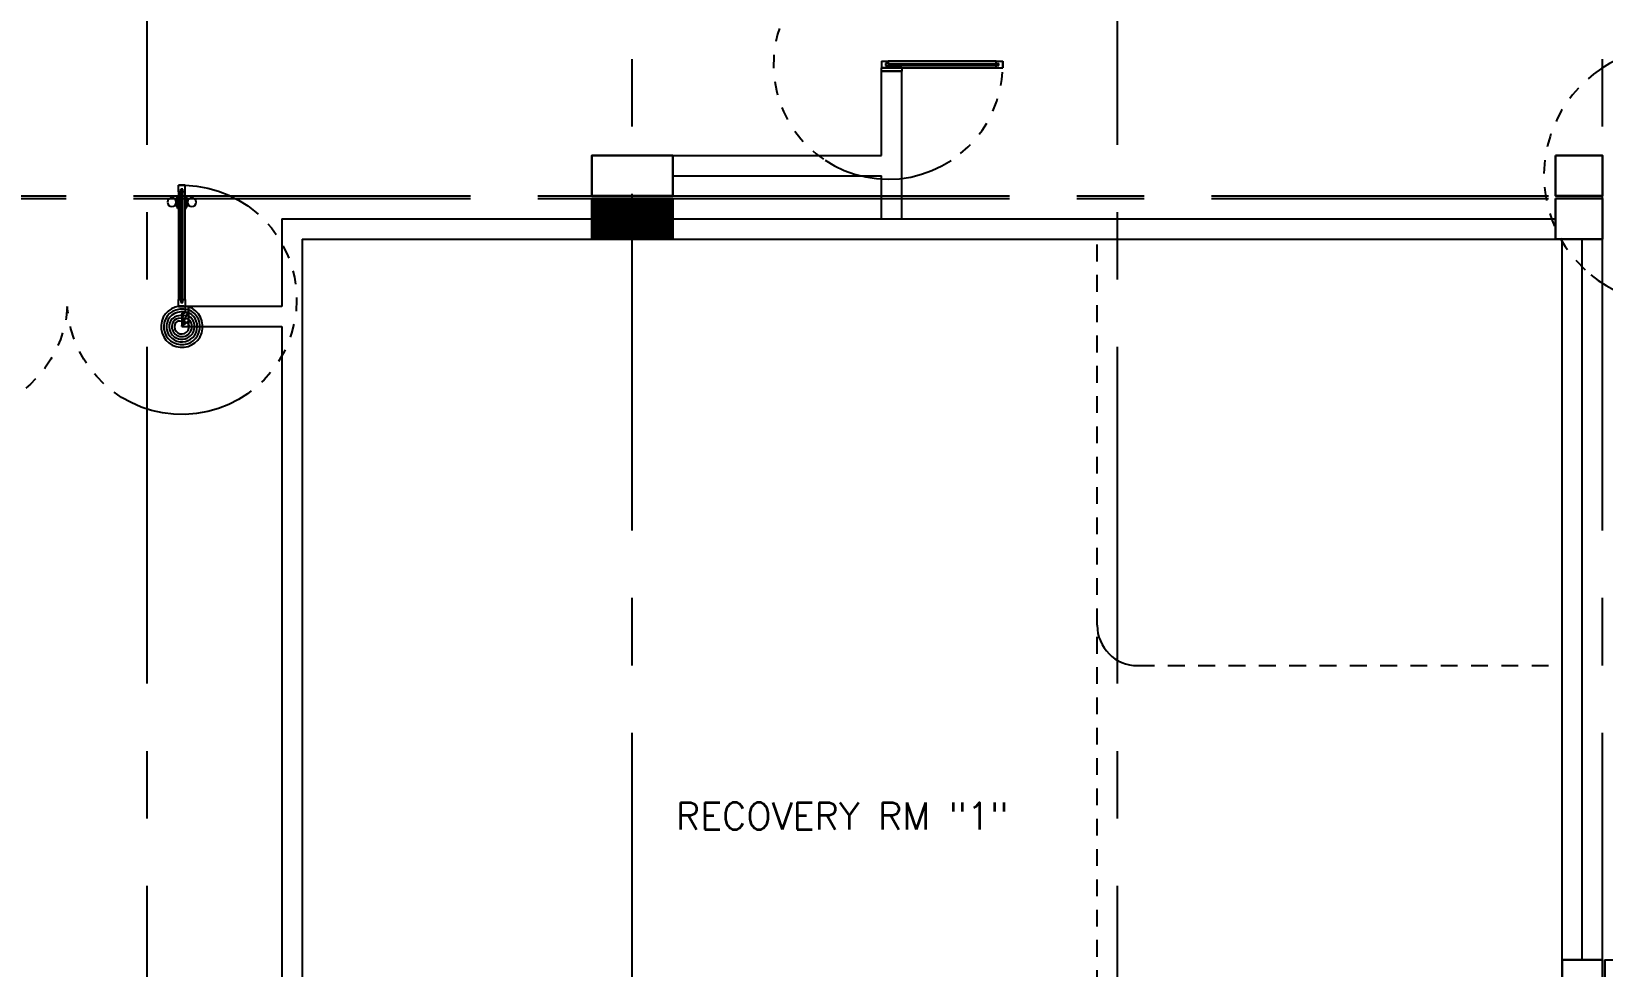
# Model space of a CAD drawing. Extents: x 417866242 to 417866861, y 43498051 to 43498155.
# Drawn here: x 417866810.01 to 417866821.67, y 43498104.32 to 43498111.26 of the extents above; entities that cross this region are included whole.
import ezdxf
from ezdxf.enums import TextEntityAlignment as Align

# ---------------------------------------------------------------- set-up
doc = ezdxf.new("R2010")
doc.units = 0
doc.header["$MEASUREMENT"] = 0
for name, pattern in [('CENTERX2', [4, 2.5, -0.5, 0.5, -0.5]), ('HIDDEN', [0.375, 0.25, -0.125]), ('HIDDEN2', [0.1875, 0.125, -0.0625])]:
    doc.linetypes.add(name, pattern=pattern)
for name, color, linetype in [('AXES', 11, 'CENTERX2'), ('COL', 11, 'CONTINUOUS'), ('CRT-HIDE', 7, 'HIDDEN2'), ('DOOR', 11, 'CONTINUOUS'), ('HAT', 11, 'CONTINUOUS'), ('RM-NAME', 11, 'CONTINUOUS'), ('WALL', 11, 'CONTINUOUS')]:
    doc.layers.add(name, color=color, linetype=linetype)
doc.styles.add('ROMANS', font='ROMANS.shx', dxfattribs={"width": 0.6})

# ---------------------------------------------------------------- blocks, each defined once
blk = doc.blocks.new('A$C272A55A0')
at = {"layer": 'DOOR', "color": 0, "linetype": 'ByBlock'}
for p, q in [((-0.0001203324354719371, 900.3541752648598), (-0.0001203324500238523, 1050.354175264831)), ((49.99987966756453, 1050.354175264918), (-0.0001203324354719371, 1050.354175264918)), ((49.99987966756453, 950.354175264918), (49.99987966756453, 1050.354175264918)), ((1749.999879667535, 950.354175264918), (1749.999879667535, 1050.354175264918)), ((1749.999879667535, 1050.354175264918), (1799.999879667535, 1050.354175264918)), ((1799.999879667535, 1050.354175264918), (1799.999879667535, 900.354175264918)), ((24.99987966756453, 950.354175264918), (49.99987966756453, 950.354175264918)), ((24.99987966756453, 900.354175264918), (24.99987966756453, 950.354175264918)), ((1774.999879667535, 950.354175264918), (1749.999879667535, 950.354175264918)), ((1774.999879667535, 900.354175264918), (1774.999879667535, 950.354175264918)), ((-0.0001203324354719371, 900.354175264918), (24.99987966756453, 900.354175264918)), ((74.99987966756453, 900.354175264918), (24.99987966756453, 900.354175264918)), ((24.99987966756453, 850.354175264918), (24.99987966756453, 900.354175264918)), ((41.99987966756453, 850.354175264918), (24.99987966756453, 850.354175264918)), ((57.99987966756453, 870.354175264918), (41.99987966756453, 870.354175264918)), ((41.99987966756453, 870.354175264918), (41.99987966756453, 850.354175264918)), ((57.99987966756453, 850.354175264918), (57.99987966756453, 870.354175264918)), ((74.99987966756453, 850.354175264918), (57.99987966756453, 850.354175264918)), ((74.99987966756453, 900.354175264918), (74.99987966756453, 850.354175264918)), ((1724.999879667535, 900.354175264918), (1774.999879667535, 900.354175264918)), ((1724.999879667535, 900.354175264918), (1724.999879667535, 850.354175264918)), ((1724.999879667535, 850.354175264918), (1741.999879667535, 850.354175264918)), ((1741.999879667535, 870.354175264918), (1757.999879667535, 870.354175264918)), ((1741.999879667535, 850.354175264918), (1741.999879667535, 870.354175264918)), ((1757.999879667535, 870.354175264918), (1757.999879667535, 850.354175264918)), ((1757.999879667535, 850.354175264918), (1774.999879667535, 850.354175264918)), ((1799.999879667535, 900.354175264918), (1774.999879667535, 900.354175264918)), ((1774.999879667535, 850.354175264918), (1774.999879667535, 900.354175264918)), ((1717.799879667495, 160.1117180435103), (1708.799879667495, 160.1117180435103)), ((1708.799879667495, 95.31171804352198), (1708.799879667495, 160.1117180435103)), ((1724.999879667535, 172.7117180435162), (1717.799879667495, 172.7117180435162)), ((1717.799879667495, 172.7117180435162), (1717.799879667495, 82.71171804351616)), ((1717.799879667495, 95.31171804352198), (1717.799879667495, 160.1117180435103)), ((1774.999879667535, 172.7117180435162), (1782.199879667576, 172.7117180435162)), ((1782.199879667576, 172.7117180435162), (1782.199879667576, 82.71171804351616)), ((1782.199879667576, 160.1117180435103), (1791.199879667576, 160.1117180435103)), ((1782.199879667576, 95.31171804352198), (1782.199879667576, 160.1117180435103)), ((1791.199879667576, 95.31171804352198), (1791.199879667576, 160.1117180435103)), ((24.99987966756453, 50.35417526491801), (41.99987966753542, 50.35417526491801)), ((24.99987966756453, 50.35417526491801), (24.99987966756453, 0.3541752649180125)), ((24.99987966756453, 0.3541752649180125), (74.99987966756453, 0.3541752649180125)), ((74.99987966756453, 0.3541752649180125), (24.99987966756453, 0.3541752649180125)), ((41.99987966753542, 50.35417526491801), (41.99987966753542, 30.35417526491801)), ((41.99987966756453, 30.35417526491801), (57.99987966756453, 30.35417526491801)), ((57.99987966756453, 50.35417526491801), (74.99987966756453, 50.35417526491801)), ((57.99987966756453, 50.35417526491801), (57.99987966756453, 30.35417526491801)), ((74.99987966756453, 50.35417526491801), (74.99987966704066, 0.3541752648889087)), ((1717.799879667495, 95.31171804352198), (1708.799879667495, 95.31171804352198)), ((1724.999879667535, 82.71171804351616), (1717.799879667495, 82.71171804351616)), ((1741.999879667535, 50.35417526491801), (1724.999879667535, 50.35417526491801)), ((1724.999879667535, 50.35417526491801), (1724.999879668059, 0.3541752648889087)), ((1774.999879667535, 0.3541752649180125), (1724.999879667535, 0.3541752649180125)), ((1724.999879667535, 0.3541752649180125), (1774.999879667535, 0.3541752649180125)), ((1741.999879667535, 50.35417526491801), (1741.999879667535, 30.35417526491801)), ((1757.999879667535, 30.35417526491801), (1741.999879667535, 30.35417526491801)), ((1774.999879667535, 50.35417526491801), (1757.999879667565, 50.35417526491801)), ((1757.999879667565, 50.35417526491801), (1757.999879667565, 30.35417526491801)), ((1774.999879667535, 82.71171804351616), (1782.199879667576, 82.71171804351616)), ((1774.999879667535, 50.35417526491801), (1774.999879667535, 0.3541752649180125)), ((1782.199879667576, 95.31171804352198), (1791.199879667576, 95.31171804352198))]:
    blk.add_line(p, q, dxfattribs=at)
at = {"layer": 'DOOR', "color": 9, "linetype": 'ByBlock'}
for p, q in [((49.99987966756453, 1050.354175264918), (-0.0001203324354719371, 1010.208440949064)), ((49.99987966756453, 1050.354175264918), (-0.0001203324354719371, 936.6442452724732)), ((49.99987966756453, 1050.354175264918), (36.64259362407029, 950.354175264918)), ((1749.999879667535, 1050.354175264918), (1799.999879667535, 1010.208440949064)), ((1749.999879667535, 1050.354175264918), (1799.999879667535, 936.6442452724732)), ((1749.999879667535, 1050.354175264918), (1763.35716571103, 950.354175264918))]:
    blk.add_line(p, q, dxfattribs=at)
at = {"layer": 'DOOR', "linetype": 'ByBlock'}
for p, q in [((24.99987966756453, 850.354175264918), (24.99987966756453, 50.35417526491801)), ((41.99987966756453, 850.354175264918), (41.99987966753542, 50.35417526491801)), ((57.99987966756453, 850.354175264918), (57.99987966756453, 50.35417526491801)), ((74.99987966756453, 50.35417526491801), (74.99987966756453, 850.354175264918)), ((1724.999879667535, 50.35417526491801), (1724.999879667535, 850.354175264918)), ((1741.999879667535, 850.354175264918), (1741.999879667535, 50.35417526491801)), ((1757.999879667535, 850.354175264918), (1757.999879667565, 50.35417526491801)), ((1774.999879667535, 850.354175264918), (1774.999879667535, 50.35417526491801))]:
    blk.add_line(p, q, dxfattribs=at)
at = {"layer": 'DOOR', "color": 0, "linetype": 'ByBlock'}
for centre in [(1676.468935452576, 127.7117180435162), (1823.530823882553, 127.7117180435162)]:
    blk.add_circle(centre, 32.39999999998526, dxfattribs=at)
at = {"layer": 'DOOR', "color": 9, "linetype": 'ByBlock'}
for centre, radius, start, end in [((49.99987966756453, 1050.354175264918), 34.40195781277725, 180, 270), ((49.99987966756453, 1050.354175264918), 14.40195781277725, 180, 270), ((1749.999879667535, 1050.354175264918), 14.40195781277725, 270, 0), ((1749.999879667535, 1050.354175264918), 34.40195781277725, 270, 0), ((49.99987966756453, 1050.354175264918), 54.40195781277725, 203.2073828919769, 270), ((49.99987966756453, 1050.354175264918), 74.40195781277725, 227.7764264168309, 270), ((49.99987966756453, 1050.354175264918), 94.40195781277725, 238.0181880330829, 270), ((49.99987966756453, 1050.354175264918), 114.4019578127773, 244.083841882062, 257.3774258712915), ((1749.999879667535, 1050.354175264918), 54.40195781277725, 270, 336.7926171080232), ((1749.999879667535, 1050.354175264918), 74.40195781277725, 270, 312.2235735831691), ((1749.999879667535, 1050.354175264918), 94.40195781277725, 270, 301.9818119669171), ((1749.999879667535, 1050.354175264918), 114.4019578127773, 282.6225741287084, 295.916158117938), ((49.99987966756453, 1050.354175264918), 134.4019578127773, 248.1598493930308, 259.2800236451595), ((49.99987966756453, 1050.354175264918), 154.4019578127773, 251.1052885492919, 256.2857707775486), ((1749.999879667535, 1050.354175264918), 134.4019578127773, 280.7199763548405, 291.8401506069692), ((1749.999879667535, 1050.354175264918), 154.4019578127773, 283.7142292224514, 288.8947114507081)]:
    blk.add_arc(centre, radius, start, end, dxfattribs=at)
at = {"layer": 'DOOR', "linetype": 'HIDDEN', "ltscale": 0.5}
for centre, radius, start, end in [((49.99987966756453, 851.395841931575), 851.4087845464003, 268.3173765331032, 3.296482377102192), ((1749.999879667521, 851.3958419315459), 851.4087845463584, 176.7035176228957, 271.6826234668978)]:
    blk.add_arc(centre, radius, start, end, dxfattribs=at)
at = {"layer": 'WALL', "linetype": 'ByBlock'}
blk.add_line((1799.999879667565, 900.3541752650344), (1799.99987966755, 1050.354175265005), dxfattribs=at)
blk = doc.blocks.new('fe-door')
at = {"layer": 'DOOR', "color": 0, "linetype": 'ByBlock'}
for p, q in [((-899.9999999998836, 1774.999999999971), (-899.9999999998836, 1724.999999999971)), ((-899.9999999998836, 1724.999999999971), (-899.9999999998836, 1774.999999999971)), ((-849.9999999998836, 1774.999999999971), (-899.9999999998836, 1774.999999999971)), ((-869.9999999998836, 1757.999999999971), (-869.9999999998836, 1741.999999999971)), ((-849.9999999998836, 1758), (-869.9999999998836, 1758)), ((-849.9999999998836, 1774.999999999971), (-849.9999999998836, 1758)), ((-817.6424572212854, 1774.999999999971), (-817.6424572212854, 1782.200000000012)), ((-727.6424572212854, 1782.200000000012), (-817.6424572212854, 1782.200000000012)), ((-805.0424572213087, 1782.200000000012), (-805.0424572213087, 1791.200000000012)), ((-805.0424572213087, 1791.200000000012), (-740.2424572213204, 1791.200000000012)), ((-805.0424572213087, 1782.200000000012), (-740.2424572213204, 1782.200000000012)), ((-740.2424572213204, 1782.200000000012), (-740.2424572213204, 1791.200000000012)), ((-727.6424572212854, 1774.999999999971), (-727.6424572212854, 1782.200000000012)), ((-49.99999999988358, 1757.999999999971), (-49.99999999988358, 1774.999999999971)), ((-49.99999999988358, 1774.999999999971), (1.164153218269348e-10, 1774.999999999971)), ((-29.99999999988358, 1757.999999999971), (-49.99999999988358, 1757.999999999971)), ((-29.99999999988358, 1741.999999999971), (-29.99999999988358, 1757.999999999971)), ((150.0000000001164, 1799.999999999971), (1.164153218269348e-10, 1799.999999999971)), ((1.164153218269348e-10, 1799.999999999971), (1.164153218269348e-10, 1774.999999999971)), ((1.164153218269348e-10, 1724.999999999971), (1.164153218269348e-10, 1774.999999999971)), ((1.164153218269348e-10, 1774.999999999971), (150.0000000001164, 1774.999999999967)), ((150.0000000001164, 1774.999999999967), (150.0000000001164, 1799.999999999971)), ((-849.9999999998836, 1724.999999999971), (-899.9999999999418, 1725.000000000495)), ((-849.9999999998836, 1741.999999999971), (-869.9999999998836, 1741.999999999971)), ((-849.9999999998836, 1741.999999999971), (-849.9999999998836, 1724.999999999971)), ((-817.6424572212854, 1724.999999999971), (-817.6424572212854, 1717.79999999993)), ((-727.6424572212854, 1717.79999999993), (-817.6424572212854, 1717.79999999993)), ((-805.0424572213087, 1717.79999999993), (-805.0424572213087, 1708.79999999993)), ((-805.0424572213087, 1717.79999999993), (-740.2424572213204, 1717.79999999993)), ((-805.0424572213087, 1708.79999999993), (-740.2424572213204, 1708.79999999993)), ((-740.2424572213204, 1717.79999999993), (-740.2424572213204, 1708.79999999993)), ((-727.6424572212854, 1724.999999999971), (-727.6424572212854, 1717.79999999993)), ((-49.99999999988358, 1724.999999999971), (-49.99999999988358, 1741.999999999971)), ((-49.99999999988358, 1741.999999999971), (-29.99999999988358, 1741.999999999971)), ((1.164153218269348e-10, 1724.999999999971), (-49.99999999988358, 1724.999999999971)), ((1.164153218269348e-10, 75), (1.164153218269348e-10, 25)), ((1.164153218269348e-10, 75), (50.00000000011642, 75)), ((1.164153218269348e-10, 0), (1.164153218269348e-10, 25)), ((1.164153218269348e-10, 25), (50.00000000011642, 25)), ((150.0000000001164, 24.99999999999636), (1.164153218269348e-10, 25)), ((0, 0), (150, -1.455191522836685e-11)), ((30.00000000011642, 58), (30.00000000011642, 42)), ((50.00000000011642, 58), (30.00000000011642, 58)), ((30.00000000011642, 42), (50.00000000011642, 42)), ((50.00000000011642, 75), (50.00000000011642, 58)), ((50.00000000011642, 42), (50.00000000011642, 25)), ((150.0000000001164, 24.99999999999636), (150.0000000001164, 0)), ((850.0000000001164, 58), (850.0000000001164, 75)), ((850.0000000001164, 75), (900.0000000001746, 74.99999999947613)), ((850.0000000001164, 58), (870.0000000001164, 58)), ((850.0000000001164, 25), (850.0000000001164, 41.9999999999709)), ((850.0000000001164, 41.9999999999709), (870.0000000001164, 41.9999999999709)), ((850.0000000001164, 25), (900.0000000001164, 25)), ((870.0000000001164, 42), (870.0000000001164, 58)), ((900.0000000001164, 25), (900.0000000001164, 75)), ((900.0000000001164, 75), (900.0000000001164, 25))]:
    blk.add_line(p, q, dxfattribs=at)
at = {"layer": 'DOOR', "linetype": 'ByBlock'}
for p, q in [((-49.99999999988358, 1774.999999999971), (-849.9999999998836, 1774.999999999971)), ((-49.99999999988358, 1757.999999999971), (-849.9999999998836, 1758)), ((-49.99999999988358, 1741.999999999971), (-849.9999999998836, 1741.999999999971)), ((-849.9999999998836, 1724.999999999971), (-49.99999999988358, 1724.999999999971)), ((850.0000000001164, 75), (50.00000000011642, 75)), ((50.00000000011642, 58), (850.0000000001164, 58)), ((50.00000000011642, 42), (850.0000000001164, 41.9999999999709)), ((50.00000000011642, 25), (850.0000000001164, 25))]:
    blk.add_line(p, q, dxfattribs=at)
at = {"layer": 'DOOR', "color": 0, "linetype": 'ByBlock'}
for centre in [(-772.6424572212854, 1823.530944214988), (-772.6424572212854, 1676.469055785012)]:
    blk.add_circle(centre, 32.39999999998526, dxfattribs=at)
at = {"layer": 'DOOR', "linetype": 'HIDDEN', "ltscale": 0.5}
for centre, radius, start, end in [((-48.95833333325572, 1749.999999999956), 851.4087845463584, 178.317376533042, 273.2964823759968), ((48.95833333348855, 50), 851.4087845464003, 358.317376533042, 93.29648237599677)]:
    blk.add_arc(centre, radius, start, end, dxfattribs=at)
at = {"layer": 'WALL'}
for p, q in [((1.164153218269348e-10, 1799.999050980739), (149.9999999971478, 1799.999999999985)), ((1.164153218269348e-10, 0.0009490192023804411), (149.9999999971478, -1.455191522836685e-11))]:
    blk.add_line(p, q, dxfattribs=at)
at = {"layer": 'WALL', "linetype": 'ByBlock'}
blk.add_line((2.328306436538696e-10, 1800), (150.0000000001746, 1799.999999999985), dxfattribs=at)
blk = doc.blocks.new('DOOR-10')
at = {"layer": 'DOOR', "linetype": 'ByBlock'}
for p, q in [((-25.69739139080048, 1100), (-75.69739139080048, 1100)), ((-75.69739139080048, 1100), (-25.69739139080048, 1100)), ((-75.69739139080048, 1050), (-75.69739139080048, 1100)), ((-75.69739139080048, 1050), (-75.69739139080048, 200)), ((-58.69739139080048, 1050), (-75.69739139080048, 1050)), ((-42.69739139080048, 1070), (-58.69739139080048, 1070)), ((-58.69739139080048, 1050), (-58.69739139080048, 1070)), ((-58.69739139080048, 200), (-58.69739139080048, 1050)), ((-42.69739139080048, 1050), (-42.69739139080048, 1070)), ((-25.69739139080048, 1050), (-42.69739139080048, 1050)), ((-42.69739139080048, 200), (-42.69739139080048, 1050)), ((-25.69739139080048, 1050), (-25.69739139080048, 1100)), ((-25.69739139080048, 200), (-25.69739139080048, 1050)), ((-82.89739137887955, 1005.042457222939), (-91.89739137887955, 1005.042457222939)), ((-91.89739137887955, 1005.042457222939), (-91.89739137887955, 940.2424572184682)), ((-82.89739137887955, 940.2424572184682), (-91.89739137887955, 940.2424572184682)), ((-75.69739139080048, 1017.642457216978), (-82.89739137887955, 1017.642457216978)), ((-82.89739137887955, 927.6424572169781), (-82.89739137887955, 1017.642457216978)), ((-82.89739137887955, 1005.042457222939), (-82.89739137887955, 940.2424572184682)), ((-25.69739139080048, 1017.642457216978), (-18.49739140272141, 1017.642457216978)), ((-18.49739140272141, 927.6424572169781), (-18.49739140272141, 1017.642457216978)), ((-18.49739140272141, 1005.042457222939), (-9.497391402721405, 1005.042457222939)), ((-18.49739140272141, 1005.042457222939), (-18.49739140272141, 940.2424572184682)), ((-18.49739140272141, 940.2424572184682), (-9.497391402721405, 940.2424572184682)), ((-9.497391402721405, 1005.042457222939), (-9.497391402721405, 940.2424572184682)), ((-75.69739139080048, 927.6424572169781), (-82.89739137887955, 927.6424572169781)), ((-25.69739139080048, 927.6424572169781), (-18.49739140272141, 927.6424572169781)), ((-1000.6973913908, 0), (-1000.6973913908, 150)), ((-1000.6973913908, 150), (-975.6973913908005, 150)), ((-1000.6973913908, 150), (-1000.6973913908, 0)), ((-975.6973913908005, 150), (-975.6973913908005, 100)), ((-75.69739139080048, 200), (-58.69739139080048, 200)), ((-75.69739139080048, 150), (-75.69739139080048, 200)), ((-75.69739139080048, 150), (-25.69739139080048, 150)), ((-58.69739139080048, 200), (-58.69739139080048, 180)), ((-58.69739139080048, 180), (-42.69739139080048, 180)), ((-42.69739139080048, 200), (-25.69739139080048, 200)), ((-42.69739139080048, 180), (-42.69739139080048, 200)), ((-25.69739139080048, 200), (-25.69739139080048, 150)), ((-0.6973913908004761, 150), (-25.69739139080048, 150)), ((-25.69739139080048, 150), (-25.69739139080048, 100)), ((-0.6973913908004761, 0), (-0.6973913908004761, 150)), ((-950.6973913908005, 0), (-1000.6973913908, 113.7099299952388)), ((-950.6973913908005, 0), (-1000.6973913908, 40.14573431760073)), ((-950.6973913908005, 0), (-1000.6973913908, 0)), ((-975.6973913908005, 100), (-950.6973913908005, 100)), ((-950.6973913908005, 0), (-964.054677426815, 100)), ((-950.6973913908005, 100), (-950.6973913908005, 0)), ((-50.69739139080048, 0), (-0.6973913908004761, 113.7099299952388)), ((-50.69739139080048, 100), (-50.69739139080048, 0)), ((-50.69739139080048, 0), (-37.34010535478592, 100)), ((-25.69739139080048, 100), (-50.69739139080048, 100)), ((-50.69739139080048, 0), (-0.6973913908004761, 40.14573431760073)), ((-50.69739139080048, 0), (-0.6973913908004761, 0))]:
    blk.add_line(p, q, dxfattribs=at)
for centre in [(-124.2283356189728, 972.6424572169781), (22.83355283737183, 972.6424572169781)]:
    blk.add_circle(centre, 32.39999999998526, dxfattribs=at)
at = {"layer": 'DOOR', "linetype": 'HIDDEN', "ltscale": 0.5}
blk.add_arc((-23.39897477626801, 149.1383421346545), 952.2988064575108, 93.14815635961303, 179.9481575760566, dxfattribs=at)
at = {"layer": 'DOOR', "linetype": 'ByBlock'}
for centre, radius, start, end in [((-950.6973913908005, 0), 154.4019578127773, 103.7142305399262, 108.8947100492563), ((-950.6973913908005, 0), 134.4019578127773, 100.7199748366933, 111.8401510773185), ((-50.69739139080048, 0), 134.4019578127773, 68.1598489226815, 79.28002516330665), ((-50.69739139080048, 0), 154.4019578127773, 71.10528995074365, 76.28576946007385), ((-950.6973913908005, 0), 94.40195781277725, 90, 121.9818119396474), ((-950.6973913908005, 0), 74.40195781277725, 90, 132.2235733042188), ((-950.6973913908005, 0), 54.40195781277725, 90, 156.7926153893123), ((-950.6973913908005, 0), 34.40195781277725, 90, 180), ((-950.6973913908005, 0), 14.40195781277725, 90, 180), ((-50.69739139080048, 0), 94.40195781277725, 58.01818806035259, 90), ((-50.69739139080048, 0), 74.40195781277725, 47.77642669578122, 90), ((-50.69739139080048, 0), 54.40195781277725, 23.20738461068774, 90), ((-50.69739139080048, 0), 34.40195781277725, 0, 90), ((-50.69739139080048, 0), 14.40195781277725, 0, 90), ((-50.69739139080048, 0), 114.4019578127773, 64.08384110480212, 77.37742558345708)]:
    blk.add_arc(centre, radius, start, end, dxfattribs=at)
blk = doc.blocks.new('C5')
at = {"layer": 'HAT', "linetype": 'ByBlock'}
h = blk.add_hatch(dxfattribs=at)
h.set_pattern_fill('ANSI31', color=256, scale=300, style=0)
h.set_pattern_definition([(45, (-223356.1822811712, -51411.00533739349), (-26.51650429449553, 26.51650429449553), [])])
h.paths.add_polyline_path([(300.0000000001455, 300.0000000000218), (0, 300.0000000000146), (0, 1.455191522836685e-11), (300.0000000001164, 3.637978807091713e-11)])
h.paths.add_polyline_path([(599.9999999999709, 300.0000000000073), (300.0000000001455, 300.0000000000073), (300.0000000000873, 4.365574568510056e-11), (600, 6.548361852765083e-11)])
at = {"layer": 'COL'}
blk.add_lwpolyline([(600, 300.0000000000509), (0, 300.0000000000218), (0, 2.91038304567337e-11), (600, 5.820766091346741e-11)], close=True, dxfattribs=at)
blk = doc.blocks.new('C7')
at = {"layer": 'HAT'}
h = blk.add_hatch(dxfattribs=at)
h.set_pattern_fill('ANSI31', color=256, scale=300, style=0)
h.set_pattern_definition([(45, (-248876.1822811714, -51411.00533739352), (-26.51650429449553, 26.51650429449553), [])])
h.paths.add_polyline_path([(350.0000000000291, 299.9999999999709), (250.0000000001455, 299.9999999999709), (-5.820766091346741e-11, 300), (0, 0), (350, -7.275957614183426e-12)])
at = {"layer": 'COL'}
blk.add_lwpolyline([(-2.91038304567337e-11, 300), (-5.820766091346741e-11, 0), (350, 0), (350.0000000000291, 300)], close=True, dxfattribs=at)
blk = doc.blocks.new('C11')
at = {"layer": 'HAT'}
h = blk.add_hatch(dxfattribs=at)
h.set_pattern_fill('ANSI31', color=256, scale=300, style=0)
h.set_pattern_definition([(45, (-248556.1822811713, -75061.0053373936), (-26.51650429449553, 26.51650429449553), [])])
h.paths.add_polyline_path([(300.0000000000291, 700), (-2.91038304567337e-11, 700), (0, 349.9999999998981), (300.0000000000291, 349.9999999998981)])
h.paths.add_polyline_path([(300, 349.9999999998981), (-2.91038304567337e-11, 349.9999999998981), (-2.91038304567337e-11, 0), (300.0000000000291, 0)])
at = {"layer": 'COL'}
blk.add_lwpolyline([(300.0000000000291, 700), (299.9999999999709, 0), (0, 0), (0, 700)], close=True, dxfattribs=at)
blk = doc.blocks.new('C11D')
at = {"layer": 'COL', "linetype": 'ByBlock'}
for p in [(-320.0000000003783, 0), (0, 0)]:
    blk.add_blockref('C11', p, dxfattribs=at)
blk = doc.blocks.new('RM1')
at = {"layer": 'RM-NAME', "style": 'ROMANS'}
for tag, p in [('ROOMNAME1', (0, 323.8095238059759)), ('ROOMNAME2', (0, 0))]:
    blk.add_attdef(tag, text='', height=200, dxfattribs=at).set_placement(p, align=Align.MIDDLE)

msp = doc.modelspace()

# ---------------------------------------------------------------- hatches: boundary and pattern name
at = {"layer": 'HAT', "linetype": 'ByBlock'}
h = msp.add_hatch(dxfattribs=at)
h.set_pattern_fill('ANSI31', color=256, scale=0.3, style=0)
h.set_pattern_definition([(45, (417866590.8122962, 43498058.62875132), (-0.02651650429449553, 0.02651650429449554), [])])
h.paths.add_polyline_path([(417866814.4684785, 43498110.33975666), (417866814.1684785, 43498110.33975666), (417866814.1684785, 43498110.03975666), (417866814.4684785, 43498110.03975666)])
h.paths.add_polyline_path([(417866814.7684785, 43498110.33975666), (417866814.4684785, 43498110.33975666), (417866814.4684785, 43498110.03975666), (417866814.7684785, 43498110.03975666)])

# ---------------------------------------------------------------- linework, layer by layer
at = {"layer": 'AXES'}
for p, q in [((417866814.4684786, 43498075.55546302), (417866814.4684786, 43498154.03293495)), ((417866821.6684786, 43498075.55546302), (417866821.6684786, 43498153.69219407)), ((417866810.8684786, 43498082.41975666), (417866810.8684786, 43498141.23975666)), ((417866818.0684786, 43498082.41975666), (417866818.0684786, 43498141.23975666)), ((417866778.7670338, 43498110.03975666), (417866847.5084786, 43498110.03975666)), ((417866778.7670338, 43498110.01975666), (417866847.5084786, 43498110.01975666))]:
    msp.add_line(p, q, dxfattribs=at)
at = {"layer": 'COL'}
msp.add_lwpolyline([(417866814.7684785, 43498110.33975666), (417866814.1684785, 43498110.33975666), (417866814.1684785, 43498110.03975666), (417866814.7684785, 43498110.03975666)], close=True, dxfattribs=at)
at = {"layer": 'CRT-HIDE'}
for p, q in [((417866817.9184786, 43498106.85350665), (417866817.9184786, 43498109.71975666)), ((417866817.9184786, 43498103.26725665), (417866817.9184786, 43498106.85350665)), ((417866818.2184786, 43498106.55350666), (417866821.3684786, 43498106.55350666))]:
    msp.add_line(p, q, dxfattribs=at)
msp.add_arc((417866818.2184786, 43498106.85350665), 0.3, 180, 270, dxfattribs=at)
at = {"layer": 'WALL'}
for p, q in [((417866816.4684786, 43498110.96475665), (417866816.3184786, 43498110.96475665)), ((417866816.3184786, 43498110.33975665), (417866816.3184786, 43498110.96475665)), ((417866816.4684786, 43498109.86975665), (417866816.4684786, 43498110.96475665)), ((417866814.7684786, 43498110.33975665), (417866816.3184786, 43498110.33975665)), ((417866814.7684786, 43498110.18975665), (417866816.3184786, 43498110.18975665)), ((417866816.3184786, 43498109.86975665), (417866816.3184786, 43498110.18975665)), ((417866811.8684786, 43498109.86975665), (417866814.1684786, 43498109.86975665)), ((417866811.8684786, 43498109.86975665), (417866811.8684786, 43498109.21975666)), ((417866814.7684786, 43498109.86975665), (417866821.3184786, 43498109.86975665)), ((417866812.0184779, 43498109.71975666), (417866812.0184783, 43498102.84975666)), ((417866812.0184779, 43498109.71975666), (417866821.3184786, 43498109.71975666)), ((417866821.3684786, 43498104.36975665), (417866821.3684786, 43498109.71975666)), ((417866821.5184786, 43498104.36975665), (417866821.5184786, 43498109.71975666)), ((417866811.1763439, 43498109.21975666), (417866811.1763448, 43498109.06975666)), ((417866811.8684786, 43498109.21975666), (417866811.1763448, 43498109.21975666)), ((417866811.1763448, 43498109.06975666), (417866811.8684786, 43498109.06975666)), ((417866811.8684786, 43498109.06975666), (417866811.8684786, 43498102.69975665))]:
    msp.add_line(p, q, dxfattribs=at)
at = {"layer": 'WALL', "linetype": 'ByBlock', "ltscale": 0.3}
for points in [[(417866814.1684786, 43498110.33975665), (417866814.7684786, 43498110.33975665), (417866814.7684786, 43498110.03975666), (417866814.1684786, 43498110.03975666)], [(417866821.3184786, 43498110.33975665), (417866821.6684786, 43498110.33975665), (417866821.6684786, 43498110.03975666), (417866821.3184786, 43498110.03975666)], [(417866814.1684786, 43498110.01975665), (417866814.7684786, 43498110.01975665), (417866814.7684786, 43498109.71975666), (417866814.1684786, 43498109.71975666)], [(417866821.3184786, 43498110.01975665), (417866821.6684786, 43498110.01975665), (417866821.6684786, 43498109.71975666), (417866821.3184786, 43498109.71975666)], [(417866821.3684786, 43498103.66975666), (417866821.6684786, 43498103.66975666), (417866821.6684786, 43498104.36975665), (417866821.3684786, 43498104.36975665)]]:
    msp.add_lwpolyline(points, close=True, dxfattribs=at)

# ---------------------------------------------------------------- block references
at = {"layer": 'COL', "linetype": 'ByBlock', "xscale": 0.0009999871253967285, "yscale": 0.001000002026557922, "zscale": 0.001}
for name, p in [('C7', (417866821.3184785, 43498110.03975666)), ('C5', (417866814.1684785, 43498109.71975666)), ('C7', (417866821.3184785, 43498109.71975666)), ('C11D', (417866821.6884785, 43498103.66975666))]:
    msp.add_blockref(name, p, dxfattribs=at)
at = {"layer": 'DOOR', "color": 0, "linetype": 'ByBlock', "ltscale": 0.3, "xscale": 0.0009999871253967285, "yscale": 0.001000002026557922, "zscale": 0.001}
msp.add_blockref('fe-door', (417866816.3184786, 43498110.96475665), dxfattribs=at)
at = {"layer": 'DOOR', "color": 0, "linetype": 'ByBlock', "ltscale": 0.3, "xscale": 0.0009999871253967285, "yscale": 0.001000002026557922, "zscale": 0.001, "rotation": 180}
msp.add_blockref('DOOR-10', (417866822.1627812, 43498110.33975665), dxfattribs=at)
at = {"layer": 'DOOR', "color": 0, "linetype": 'ByBlock', "xscale": -0.0009999871253967285, "yscale": 0.001000002026557922, "zscale": 0.001, "rotation": 180}
msp.add_blockref('A$C272A55A0', (417866809.3763449, 43498110.12011083), dxfattribs=at)
at = {"layer": 'RM-NAME'}
ref = msp.add_blockref('RM1', (417866816.0262311, 43498105.43720737), dxfattribs=dict(at, xscale=-0.0009999871253967285, yscale=0.001000002026557922, zscale=0.001))
ref.add_attrib('ROOMNAME2', 'RECOVERY RM "1"', dxfattribs={"height": 0.2, "style": 'ROMANS'}).set_placement((417866816.0262311, 43498105.43720737), align=Align.MIDDLE)

doc.saveas('drawing.dxf')
